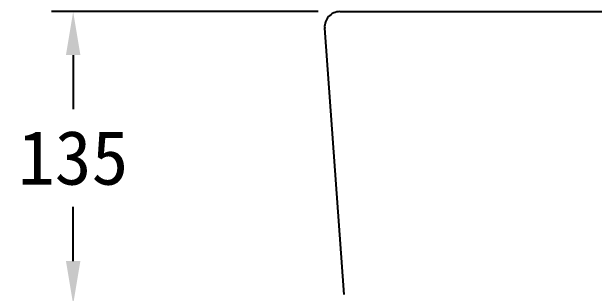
# Model space of a CAD drawing. Extents: x 0 to 3100, y 0 to 2100.
# Drawn here: x 602.1 to 871, y 743.1 to 873 of the extents above; entities that cross this region are included whole.
import ezdxf

# ---------------------------------------------------------------- set-up
doc = ezdxf.new("R2010")
doc.units = 0
doc.header["$LTSCALE"] = 20
doc.header["$MEASUREMENT"] = 0
doc.layers.get('DEFPOINTS').update_dxf_attribs({"linetype": 'CONTINUOUS'})
doc.layers.add('7', color=7, linetype='CONTINUOUS')
doc.dimstyles.get("Standard").update_dxf_attribs({"dimtxt": 2.5, "dimasz": 2, "dimexe": 2, "dimexo": 1, "dimgap": 1.5, "dimtad": 1, "dimdec": 0, "dimlfac": 10, "dimrnd": 0.5, "dimzin": 0, "dimdsep": 46, "dimtxsty": 'Standard', "dimcen": 0, "dimclrt": 2, "dimadec": 0, "dimazin": 0, "dimtfac": 1, "dimtdec": 0, "dimtmove": 0, "dimatfit": 3, "dimfxl": 1, "dimtolj": 1, "dimtzin": 0, "dimarcsym": 0})

# ---------------------------------------------------------------- blocks, each defined once
blk = doc.blocks.new('*D11')
at = {"layer": '7', "color": 3, "lineweight": -2, "transparency": 16777216}
for p, q in [((743.5559533879095, 873.016047796961), (620.508092659256, 873.016047796961)), ((630.508092659256, 853.016047796961), (630.508092659256, 828.0160465623951)), ((630.5080926592559, 758.0160453278293), (630.508092659256, 783.0160465623951)), ((750.6149567134057, 738.0160453278293), (620.5080926592559, 738.0160453278293))]:
    blk.add_line(p, q, dxfattribs=at)
at = {"layer": '7', "color": 3, "transparency": 16777216}
for points in [[(627.1747593259227, 853.016047796961), (633.8414259925894, 853.016047796961), (630.508092659256, 873.016047796961)], [(627.1747593259225, 758.0160453278293), (633.8414259925893, 758.0160453278293), (630.5080926592559, 738.0160453278293)]]:
    blk.add_solid(points, dxfattribs=at)
at = {"layer": 'DEFPOINTS', "color": 0, "transparency": 16777216}
for p in [(753.5559533879095, 873.016047796961), (630.5080926592559, 738.0160453278293), (760.6149567134057, 738.0160453278293, -9.254056206886549)]:
    blk.add_point(p, dxfattribs=at)
at = {"layer": '7', "color": 2, "transparency": 16777216, "insert": (630.5080926592558, 805.5160465623952), "char_height": 25, "attachment_point": 5}
blk.add_mtext('\\A1;135', dxfattribs=at)

msp = doc.modelspace()

# ---------------------------------------------------------------- linework, layer by layer
at = {"layer": '7'}
msp.add_line((753.5559533879095, 873.016047796961), (1026.556402137044, 873.016047796961), dxfattribs=at)
at = {"layer": '7', "extrusion": (0, 1, 0)}
msp.add_line((755.6284064826173, 742.6374032520453, -8.918469295183026), (746.5786037153989, 865.4533584803123), dxfattribs=at)
at = {"layer": '7'}
msp.add_arc((753.5559514015131, 866.0160477969614), 7.000000000000001, 89.99998374112009, 184.6106492136064, dxfattribs=at)

# ---------------------------------------------------------------- dimensions: what is measured, and where the dimension line sits
dim = msp.add_linear_dim(base=(630.5080926592559, 738.0160453278293), p1=(753.5559533879095, 873.016047796961), p2=(760.6149567134057, 738.0160453278293, -9.254056206886549), angle=90, text='135', dimstyle='Standard', override={"dimtxt": 25, "dimasz": 20, "dimexe": 10, "dimexo": 10, "dimgap": 10, "dimtih": 1, "dimtoh": 1, "dimlfac": 1, "dimzin": 8, "dimclrd": 3, "dimclre": 3}, dxfattribs=at)
dim.commit()
dim.dimension.update_dxf_attribs({"geometry": '*D11', "text_midpoint": (630.5080926592558, 805.5160465623952)})

doc.saveas('drawing.dxf')
